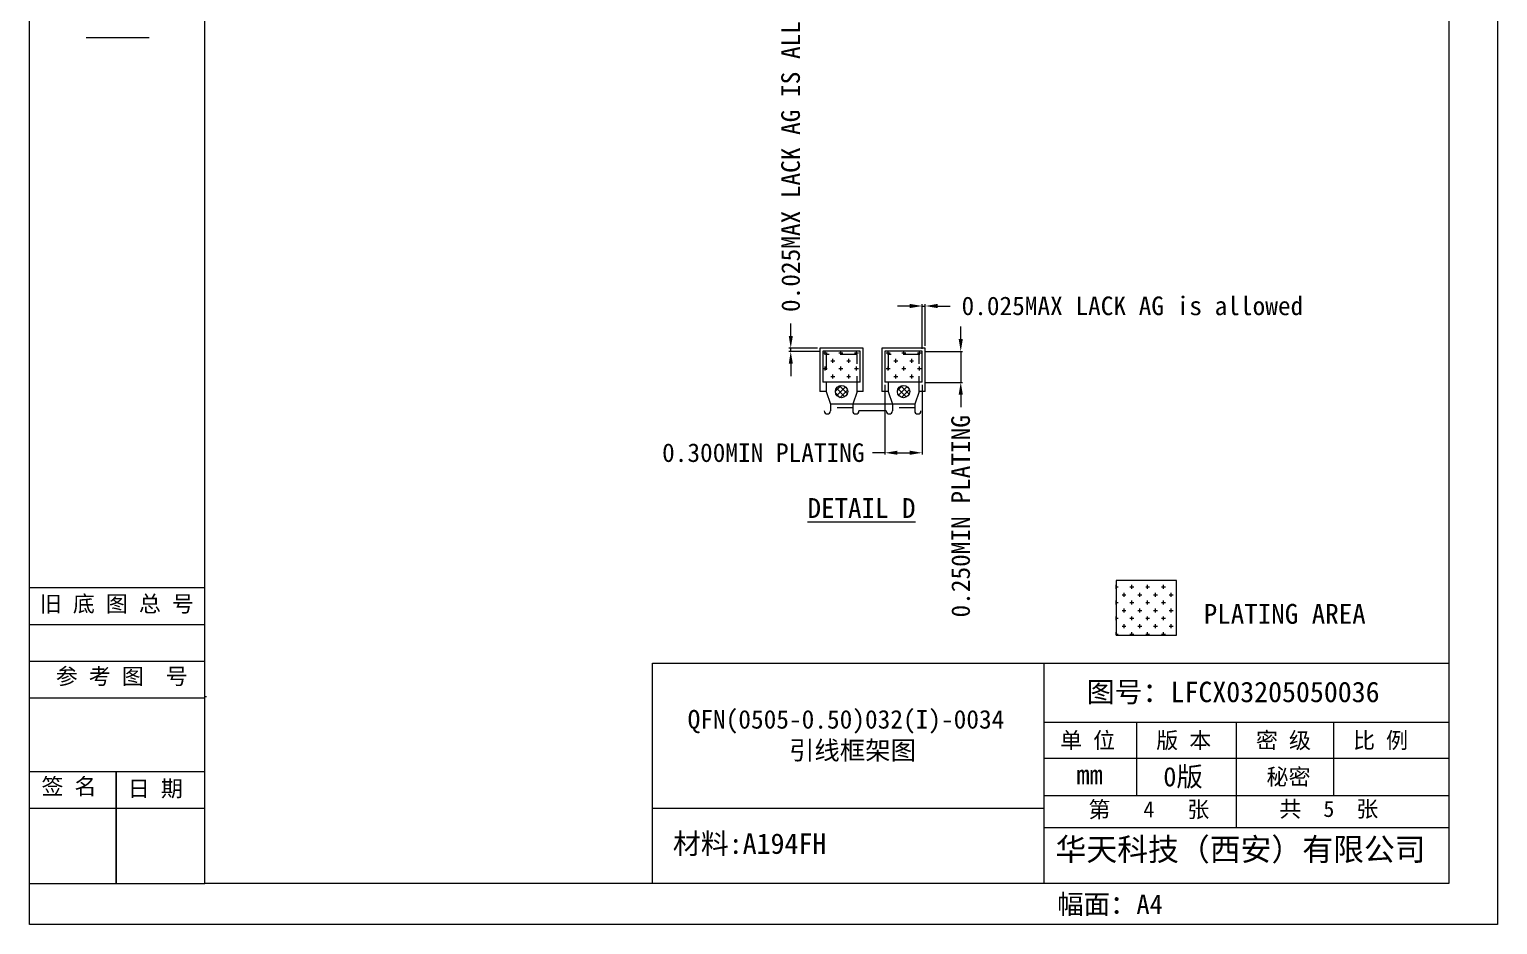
# Model space of a CAD drawing. Header units: millimetres. Extents: x 4544 to 5081, y 1539 to 1788.
# Drawn here: x 5054.09 to 5065.93, y 1757.78 to 1765 of the extents above; entities that cross this region are included whole.
import ezdxf
from ezdxf.enums import TextEntityAlignment as Align

# ---------------------------------------------------------------- set-up
doc = ezdxf.new("R2010")
doc.units = ezdxf.units.MM
doc.linetypes.add('HIDDEN', pattern=[0.375, 0.25, -0.125])
for name, color, linetype in [('1D', 4, 'Continuous'), ('EACH', 4, 'Continuous'), ('PKG', 2, 'Continuous'), ('PLATING', 3, 'Continuous'), ('图层1实体', 7, 'Continuous')]:
    doc.layers.add(name, color=color, linetype=linetype)
doc.layers.add('标注线', color=3, linetype='Continuous', lineweight=18)
doc.styles.get("Standard").update_dxf_attribs({"font": ''})
doc.styles.add('宋体', font='')
doc.styles.get('Standard').set_extended_font_data('SimSun')
doc.styles.get('宋体').set_extended_font_data('SimSun')
doc.dimstyles.new('ISO-25', dxfattribs={"dimtxt": 0.1, "dimasz": 0.08, "dimexe": 0.015, "dimexo": 0.015, "dimgap": 0.02, "dimtad": 0, "dimzin": 1, "dimdsep": 46, "dimtxsty": 'Standard', "dimcen": 0.1, "dimadec": 0, "dimazin": 0, "dimtfac": 1, "dimtmove": 0, "dimatfit": 3, "dimfxl": 1, "dimarcsym": 0})

# ---------------------------------------------------------------- blocks, each defined once
blk = doc.blocks.new('*D178')
at = {"layer": 'Defpoints', "color": 0}
for p in [(5061.311, 1762.772), (5061.286, 1762.406), (5061.311, 1762.431)]:
    blk.add_point(p, dxfattribs=at)
at = {"layer": '标注线', "color": 0, "lineweight": 5}
for p, q in [((5061.186, 1762.772), (5061.086, 1762.772)), ((5061.286, 1762.426), (5061.286, 1762.787)), ((5061.286, 1762.772), (5061.311, 1762.772)), ((5061.311, 1762.451), (5061.311, 1762.787)), ((5061.411, 1762.772), (5061.511, 1762.772))]:
    blk.add_line(p, q, dxfattribs=at)
at = {"layer": '标注线', "color": 0}
for points in [[(5061.186, 1762.755), (5061.186, 1762.789), (5061.286, 1762.772)], [(5061.411, 1762.789), (5061.411, 1762.755), (5061.311, 1762.772)]]:
    blk.add_solid(points, dxfattribs=at)
at = {"layer": '标注线', "color": 0, "lineweight": 5, "insert": (5062.981, 1762.772), "char_height": 0.15, "attachment_point": 5}
blk.add_mtext('0.025MAX LACK AG is allowed', dxfattribs=at)
blk = doc.blocks.new('*D179')
at = {"layer": 'Defpoints', "color": 0}
for p in [(5060.226, 1762.431), (5060.461, 1762.431), (5060.486, 1762.406)]:
    blk.add_point(p, dxfattribs=at)
at = {"layer": '标注线', "color": 0, "lineweight": 5}
for p, q in [((5060.226, 1762.531), (5060.226, 1762.631)), ((5060.441, 1762.431), (5060.211, 1762.431)), ((5060.466, 1762.406), (5060.211, 1762.406)), ((5060.226, 1762.406), (5060.226, 1762.431)), ((5060.226, 1762.306), (5060.226, 1762.206))]:
    blk.add_line(p, q, dxfattribs=at)
at = {"layer": '标注线', "color": 0}
for points in [[(5060.21, 1762.531), (5060.243, 1762.531), (5060.226, 1762.431)], [(5060.243, 1762.306), (5060.21, 1762.306), (5060.226, 1762.406)]]:
    blk.add_solid(points, dxfattribs=at)
at = {"layer": '标注线', "color": 0, "lineweight": 5, "insert": (5060.226, 1764.101), "char_height": 0.15, "attachment_point": 5, "rotation": 90}
blk.add_mtext('0.025MAX LACK AG IS ALLOWED', dxfattribs=at)
blk = doc.blocks.new('*D180')
at = {"layer": 'Defpoints', "color": 0}
for p in [(5060.986, 1762.156), (5061.286, 1762.156), (5061.286, 1761.588)]:
    blk.add_point(p, dxfattribs=at)
at = {"layer": '标注线', "color": 0, "lineweight": 5}
for p, q in [((5060.986, 1762.136), (5060.986, 1761.573)), ((5061.286, 1762.136), (5061.286, 1761.573)), ((5060.986, 1761.588), (5060.886, 1761.588)), ((5061.086, 1761.588), (5061.186, 1761.588))]:
    blk.add_line(p, q, dxfattribs=at)
at = {"layer": '标注线', "color": 0}
for points in [[(5061.086, 1761.605), (5061.086, 1761.572), (5060.986, 1761.588)], [(5061.186, 1761.572), (5061.186, 1761.605), (5061.286, 1761.588)]]:
    blk.add_solid(points, dxfattribs=at)
at = {"layer": '标注线', "color": 0, "lineweight": 5, "insert": (5060.005, 1761.588), "char_height": 0.15, "attachment_point": 5}
blk.add_mtext('0.300MIN PLATING', dxfattribs=at)
blk = doc.blocks.new('*D181')
at = {"layer": 'Defpoints', "color": 0}
for p in [(5061.286, 1762.406), (5061.286, 1762.156), (5061.597, 1762.156)]:
    blk.add_point(p, dxfattribs=at)
at = {"layer": '标注线', "color": 0, "lineweight": 5}
for p, q in [((5061.597, 1762.506), (5061.597, 1762.606)), ((5061.306, 1762.406), (5061.612, 1762.406)), ((5061.597, 1762.406), (5061.597, 1762.156)), ((5061.306, 1762.156), (5061.612, 1762.156)), ((5061.597, 1762.056), (5061.597, 1761.956))]:
    blk.add_line(p, q, dxfattribs=at)
at = {"layer": '标注线', "color": 0}
for points in [[(5061.58, 1762.506), (5061.614, 1762.506), (5061.597, 1762.406)], [(5061.614, 1762.056), (5061.58, 1762.056), (5061.597, 1762.156)]]:
    blk.add_solid(points, dxfattribs=at)
at = {"layer": '标注线', "color": 0, "lineweight": 5, "insert": (5061.597, 1761.076), "char_height": 0.15, "attachment_point": 5, "rotation": 90}
blk.add_mtext('0.250MIN PLATING', dxfattribs=at)

msp = doc.modelspace()

# ---------------------------------------------------------------- hatches: boundary and pattern name
at = {"layer": 'EACH', "lineweight": 5}
h = msp.add_hatch(dxfattribs=at)
h.set_pattern_fill('ANSI37', color=6, scale=0.01)
h.set_pattern_definition([(45, (347.516845, 11.82605), (-0.0224506403, 0.0224506403), []), (135, (347.516845, 11.82605), (-0.0224506403, -0.0224506403), [])])
h.paths.add_polyline_path([(5060.5858, 1762.0815, 1), (5060.6858, 1762.0815, 1)])
h.paths.add_polyline_path([(5061.0858, 1762.0815, 1), (5061.1858, 1762.0815, 1)])
at = {"layer": 'PLATING', "lineweight": 5}
h = msp.add_hatch(dxfattribs=at)
h.set_pattern_fill('CROSS', color=3, scale=0.01)
h.set_pattern_definition([(0, (347.516845, 11.82605), (0.0635, 0.0635), [0.03175, -0.09525]), (90, (347.53272, 11.810175), (-0.0635, 0.0635), [0.03175, -0.09525])])
h.paths.add_polyline_path([(5060.7858, 1762.1565), (5060.7858, 1762.4065), (5060.4858, 1762.4065), (5060.4858, 1762.1565)])
h.paths.add_polyline_path([(5061.2858, 1762.1565), (5061.2858, 1762.4065), (5060.9858, 1762.4065), (5060.9858, 1762.1565)])
h = msp.add_hatch(dxfattribs=at)
h.set_pattern_fill('CROSS', color=3, scale=0.01)
h.set_pattern_definition([(0, (350.245224, 11.081815), (0.0635, 0.0635), [0.03175, -0.09525]), (90, (350.2611, 11.06594), (-0.0635, 0.0635), [0.03175, -0.09525])])
h.paths.add_polyline_path([(5063.3369, 1760.5584), (5062.849, 1760.5584), (5062.849, 1760.1179), (5063.3369, 1760.1179)])

# ---------------------------------------------------------------- linework, layer by layer
at = {"color": 0, "lineweight": 5}
for p, q in [((5060.4608, 1762.4315, -0.0291), (5060.4608, 1762.0815, -0.0291)), ((5060.8108, 1762.4315, -0.0291), (5060.4608, 1762.4315, -0.0291)), ((5060.8108, 1762.0815, -0.0291), (5060.8108, 1762.4315, -0.0291)), ((5060.9608, 1762.4315, -0.0291), (5060.9608, 1762.0815, -0.0291)), ((5061.3108, 1762.4315, -0.0291), (5060.9608, 1762.4315, -0.0291)), ((5061.3108, 1762.0815, -0.0291), (5061.3108, 1762.4315, -0.0291)), ((5060.5108, 1762.0815, -0.0291), (5060.5458, 1761.9815, -0.0291)), ((5060.7608, 1762.0815, -0.0291), (5060.7258, 1761.9815, -0.0291)), ((5061.0108, 1762.0815, -0.0291), (5061.0458, 1761.9815, -0.0291)), ((5061.2608, 1762.0815, -0.0291), (5061.2258, 1761.9815, -0.0291))]:
    msp.add_line(p, q, dxfattribs=at)
at = {"lineweight": 5}
for p, q in [((5060.5458, 1761.9815, -0.0291), (5060.5458, 1761.9265, -0.0291)), ((5060.7258, 1761.9815, -0.0291), (5060.7258, 1761.9265, -0.0291)), ((5061.0458, 1761.9815, -0.0291), (5061.0458, 1761.9265, -0.0291)), ((5061.2258, 1761.9815, -0.0291), (5061.2258, 1761.9265, -0.0291))]:
    msp.add_line(p, q, dxfattribs=at)
at = {"color": 0, "lineweight": 5, "elevation": -0.0291}
for points in [[(5060.5108, 1762.0815), (5060.4608, 1762.0815)], [(5060.8108, 1762.0815), (5060.7608, 1762.0815)], [(5061.0108, 1762.0815), (5060.9608, 1762.0815)], [(5061.3108, 1762.0815), (5061.2608, 1762.0815)], [(5060.9958, 1761.9265), (5060.7758, 1761.9265)]]:
    msp.add_lwpolyline(points, dxfattribs=at)
at = {"lineweight": 5, "elevation": -0.0291}
msp.add_lwpolyline([(5062.849, 1760.1179), (5063.3369, 1760.1179), (5063.3369, 1760.5584), (5062.849, 1760.5584)], close=True, dxfattribs=at)
at = {"lineweight": 5}
for centre in [(5060.6358, 1762.0815, -0.0291), (5061.1358, 1762.0815, -0.0291)]:
    msp.add_circle(centre, 0.05, dxfattribs=at)
for centre in [(5060.5208, 1761.9265, -0.0291), (5060.7508, 1761.9265, -0.0291), (5061.0208, 1761.9265, -0.0291), (5061.2508, 1761.9265, -0.0291)]:
    msp.add_arc(centre, 0.025, 180, 0, dxfattribs=at)
at = {"layer": '1D', "color": 4, "linetype": 'HIDDEN', "lineweight": 5, "ltscale": 0.5}
for p, q in [((5060.5108, 1762.3815, -0.0291), (5060.5108, 1762.0815, -0.0291)), ((5060.7608, 1762.3815, -0.0291), (5060.5108, 1762.3815, -0.0291)), ((5060.7608, 1762.0815, -0.0291), (5060.7608, 1762.3815, -0.0291)), ((5061.0108, 1762.3815, -0.0291), (5061.0108, 1762.0815, -0.0291)), ((5061.2608, 1762.3815, -0.0291), (5061.0108, 1762.3815, -0.0291)), ((5061.2608, 1762.0815, -0.0291), (5061.2608, 1762.3815, -0.0291))]:
    msp.add_line(p, q, dxfattribs=at)
at = {"layer": '1D', "color": 4, "linetype": 'HIDDEN', "lineweight": 5, "ltscale": 0.5, "elevation": -0.0291}
for points in [[(5060.7258, 1761.9515), (5060.5458, 1761.9515)], [(5061.2258, 1761.9515), (5061.0458, 1761.9515)]]:
    msp.add_lwpolyline(points, dxfattribs=at)
at = {"layer": 'PKG', "linetype": 'Continuous', "lineweight": 5, "elevation": -0.0291}
msp.add_lwpolyline([(5061.2258, 1761.9815), (5060.5458, 1761.9815)], dxfattribs=at)
at = {"layer": 'PLATING', "linetype": 'Continuous', "lineweight": 5}
for p, q in [((5060.4858, 1762.4065, -0.0291), (5060.4858, 1762.1565, -0.0291)), ((5060.7858, 1762.4065, -0.0291), (5060.4858, 1762.4065, -0.0291)), ((5060.7858, 1762.1565, -0.0291), (5060.7858, 1762.4065, -0.0291)), ((5060.9858, 1762.4065, -0.0291), (5060.9858, 1762.1565, -0.0291)), ((5061.2858, 1762.4065, -0.0291), (5060.9858, 1762.4065, -0.0291)), ((5061.2858, 1762.1565, -0.0291), (5061.2858, 1762.4065, -0.0291))]:
    msp.add_line(p, q, dxfattribs=at)
at = {"layer": 'PLATING', "linetype": 'Continuous', "lineweight": 5, "elevation": -0.0291}
for points in [[(5060.7858, 1762.1565), (5060.4858, 1762.1565)], [(5061.2858, 1762.1565), (5060.9858, 1762.1565)]]:
    msp.add_lwpolyline(points, dxfattribs=at)
at = {"layer": '图层1实体', "color": 7, "lineweight": 5}
for p, q in [((5054.5437, 1764.9369, 0.032), (5055.0519, 1764.9369, 0.032)), ((5055.5014, 1760.4978, 0.032), (5054.0864, 1760.4978, 0.032)), ((5055.5014, 1760.2015, 0.032), (5054.0864, 1760.2015, 0.032)), ((5055.5014, 1759.9052, 0.032), (5054.0864, 1759.9052, 0.032)), ((5059.11, 1759.8903, 0.032), (5065.5322, 1759.8903, 0.032)), ((5059.11, 1758.1134, 0.032), (5059.11, 1759.8903, 0.032)), ((5062.2674, 1759.8903, 0.032), (5062.2674, 1758.1134, 0.032)), ((5055.5014, 1759.6089, 0.032), (5054.0864, 1759.6089, 0.032)), ((5055.5087, 1759.6244, 0.032), (5055.5087, 1759.6156, 0.032)), ((5062.2674, 1759.4148, 0.032), (5065.5322, 1759.4148, 0.032)), ((5063.0143, 1759.4088, 0.032), (5063.0143, 1758.8243, 0.032)), ((5063.8183, 1759.4088, 0.032), (5063.8183, 1758.5643, 0.032)), ((5064.6015, 1759.4088, 0.032), (5064.6015, 1758.8243, 0.032)), ((5062.2674, 1759.1242, 0.032), (5065.5322, 1759.1242, 0.032)), ((5054.0864, 1759.0169, 0.032), (5055.5014, 1759.0163, 0.032)), ((5054.7862, 1759.0169, 0.032), (5054.7862, 1758.1195, 0.032)), ((5054.7862, 1758.1195, 0.032), (5054.7862, 1759.0081, 0.032)), ((5055.5014, 1758.7194, 0.032), (5054.0864, 1758.7194, 0.032)), ((5062.2674, 1758.7194, 0.032), (5059.11, 1758.7194, 0.032)), ((5062.2674, 1758.8243, 0.032), (5065.5322, 1758.8243, 0.032)), ((5062.2674, 1758.5643, 0.032), (5065.5322, 1758.5643, 0.032)), ((5055.5004, 1758.1124, 0.032), (5054.0904, 1758.1124, 0.032))]:
    msp.add_line(p, q, dxfattribs=at)
at = {"layer": '图层1实体', "color": 7, "lineweight": 5, "elevation": 0.032}
for points in [[(5054.0864, 1774.2234), (5065.9264, 1774.2234), (5065.9264, 1757.782), (5054.0864, 1757.782)], [(5055.5014, 1773.8901), (5065.5322, 1773.8901), (5065.5322, 1758.1134), (5055.5014, 1758.1134)]]:
    msp.add_lwpolyline(points, close=True, dxfattribs=at)

# ---------------------------------------------------------------- texts
at = {"layer": '图层1实体', "color": 7, "lineweight": 5, "style": '宋体'}
for s, height, p in [('图号：LFCX03205050036', 0.165198, (5062.6128, 1759.5765, -0.0303)), ('单 位', 0.13021, (5062.3983, 1759.2036, 0.032)), ('版 本', 0.13021, (5063.1732, 1759.2036, 0.032)), ('密 级', 0.13021, (5063.9772, 1759.2036, 0.032)), ('比 例', 0.13021, (5064.7604, 1759.2036, 0.032)), ('0版', 0.15625, (5063.23, 1758.8974, 0.032)), ('mm', 0.15625, (5062.5298, 1758.915, 0.032)), ('秘密', 0.13021, (5064.0624, 1758.9097, 0.032)), ('幅面：A4', 0.15625, (5062.3744, 1757.8688, 0.032))]:
    msp.add_text(s, height=height, dxfattribs=at).set_placement(p)
at = {"layer": '图层1实体', "color": 7, "lineweight": 5, "attachment_point": 1, "style": '宋体'}
for s, insert, char_height in [('{\\fSimSun|b0|i0|c134|p2;旧 底 图 总 号}', (5054.1709, 1760.4353, 0.032), 0.130208), ('{\\fSimSun|b0|i0|c134|p2;参 考 图  号}', (5054.2989, 1759.8503, 0.032), 0.130208), ('{\\fSimSun|b0|i0|c134|p2; 签 名}', (5054.0954, 1758.9625, 0.032), 0.130208), ('{\\fSimSun|b0|i0|c134|p2; 日 期}', (5054.7915, 1758.9449, 0.032), 0.130208), ('{\\fSimSun|b0|i0|c134|p2;第   4   张}', (5062.6262, 1758.7766, 0.032), 0.130208), ('{\\fSimSun|b0|i0|c134|p2;共  5  张}', (5064.1661, 1758.781, 0.032), 0.130208), ('材料:A194FH', (5059.2753, 1758.5184, 0.0378), 0.16526), ('{\\fSimSun|b0|i0|c134|p2;华天科技（西安）有限公司}', (5062.3615, 1758.4806, 0.032), 0.182291)]:
    msp.add_mtext(s, dxfattribs=dict(at, insert=insert, char_height=char_height))
at = {"layer": '图层1实体', "color": 7, "lineweight": 5, "insert": (5059.3947, 1759.5134, -0.0386), "char_height": 0.15015, "width": 4.260542, "attachment_point": 1, "style": '宋体'}
msp.add_mtext('{\\C256;QFN(0505-0.50)032(I)-0034\\P        引线框架图}', dxfattribs=at)
at = {"layer": '标注线', "lineweight": 5}
msp.add_text(' PLATING AREA', height=0.16, dxfattribs=at).set_placement((5064.8627, 1760.2889, -0.0291), align=Align.MIDDLE_RIGHT)
at = {"layer": '标注线', "lineweight": 5, "insert": (5060.797, 1761.1424, -0.0291), "char_height": 0.159965, "attachment_point": 5, "style": '宋体'}
msp.add_mtext('\\A1;{\\LDETAIL D}', dxfattribs=at)

# ---------------------------------------------------------------- dimensions: what is measured, and where the dimension line sits
at = {"layer": '标注线', "lineweight": 5}
for base, p1, p2, text, override, picture, middle in [((5060.2264, 1762.4315, -0.0291), (5060.4858, 1762.4065, -0.0291), (5060.4608, 1762.4315, -0.0291), '0.025MAX LACK AG IS ALLOWED', {"dimtxt": 0.15, "dimasz": 0.1, "dimexo": 0.02, "dimgap": 0.03, "dimdec": 3, "dimzin": 0, "dimtxsty": 'Standard', "dimlwd": 5, "dimlwe": 5}, '*D179', (5060.2264, 1764.1007, -0.0291)), ((5061.597, 1762.1565, -0.0291), (5061.2858, 1762.4065, -0.0291), (5061.2858, 1762.1565, -0.0291), '<>MIN PLATING', {"dimtxt": 0.15, "dimasz": 0.1, "dimexo": 0.02, "dimgap": 0.03, "dimdec": 3, "dimzin": 0, "dimlwd": 5, "dimlwe": 5}, '*D181', (5061.597, 1761.0755, -0.0291))]:
    dim = msp.add_linear_dim(base=base, p1=p1, p2=p2, angle=90, text=text, dimstyle='ISO-25', override=override, dxfattribs=at)
    dim.commit()
    dim.dimension.update_dxf_attribs({"geometry": picture, "text_midpoint": middle, "dimtype": 160})
for base, p1, p2, text, override, picture, middle in [((5061.3108, 1762.7719, -0.0291), (5061.2858, 1762.4065, -0.0291), (5061.3108, 1762.4315, -0.0291), '0.025MAX LACK AG is allowed', {"dimtxt": 0.15, "dimasz": 0.1, "dimexo": 0.02, "dimgap": 0.03, "dimdec": 3, "dimzin": 0, "dimtxsty": 'Standard', "dimlwd": 5, "dimlwe": 5}, '*D178', (5062.9809, 1762.7719, -0.0291)), ((5061.2858, 1761.5882, -0.0291), (5060.9858, 1762.1565, -0.0291), (5061.2858, 1762.1565, -0.0291), '<>MIN PLATING', {"dimtxt": 0.15, "dimasz": 0.1, "dimexo": 0.02, "dimgap": 0.03, "dimdec": 3, "dimzin": 0, "dimlwd": 5, "dimlwe": 5}, '*D180', (5060.0048, 1761.5882, -0.0291))]:
    dim = msp.add_linear_dim(base=base, p1=p1, p2=p2, text=text, dimstyle='ISO-25', override=override, dxfattribs=at)
    dim.commit()
    dim.dimension.update_dxf_attribs({"geometry": picture, "text_midpoint": middle, "dimtype": 160})

doc.saveas('drawing.dxf')
